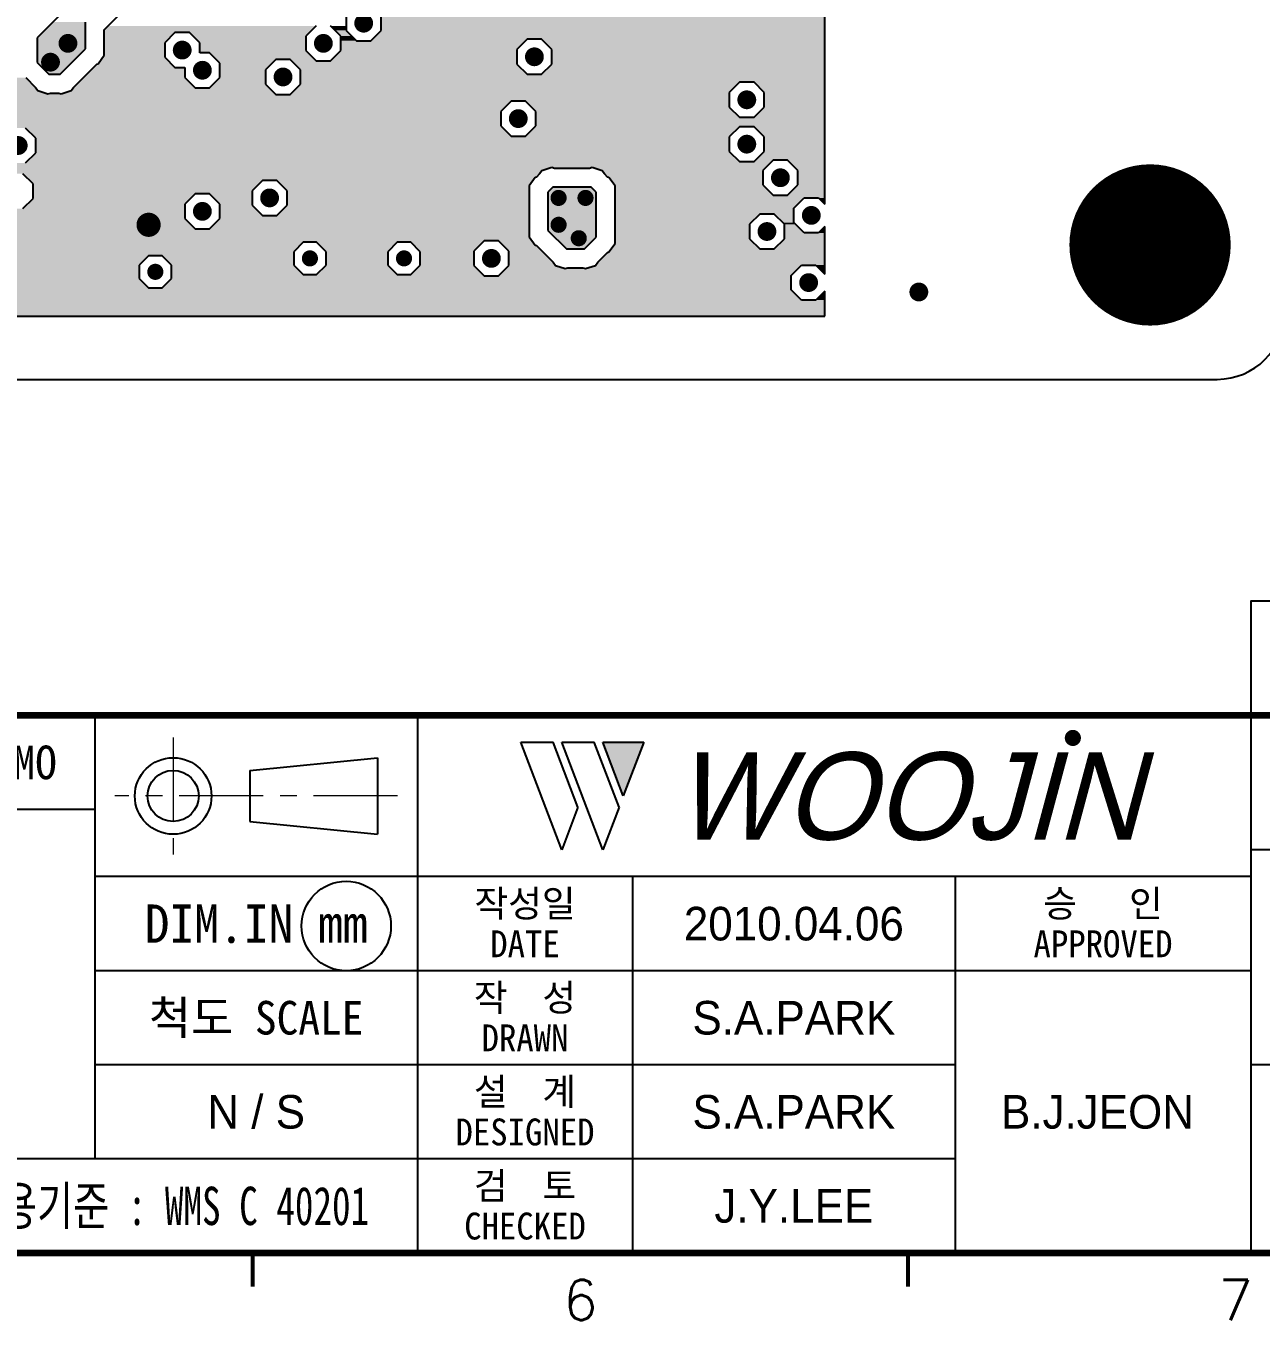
# Model space of a CAD drawing. Extents: x 295 to 953, y 10 to 290.
# Drawn here: x 718.8 to 810.7, y 10 to 106.3 of the extents above; entities that cross this region are included whole.
import ezdxf
from ezdxf.enums import TextEntityAlignment as Align

# ---------------------------------------------------------------- set-up
doc = ezdxf.new("R2010")
doc.units = 0
doc.header["$LTSCALE"] = 5
doc.header["$MEASUREMENT"] = 0
doc.linetypes.add('CENTER', pattern=[2, 1.25, -0.25, 0.25, -0.25])
doc.layers.get('0').update_dxf_attribs({"linetype": 'CONTINUOUS', "lineweight": 25})
for name, color, linetype in [('18_VCC_GBR', 5, 'CONTINUOUS'), ('SHEET', 3, 'CONTINUOUS'), ('문자', 4, 'CONTINUOUS'), ('테두리', 3, 'CONTINUOUS')]:
    doc.layers.add(name, color=color, linetype=linetype)
doc.layers.add('2', color=2, linetype='CENTER', lineweight=13)
doc.styles.add('MARK', font='ARLRDBD.TTF')
doc.styles.get("Standard").update_dxf_attribs({"font": 'simplex.shx'})
doc.styles.add('굴림', font='')
doc.styles.add('굴림체', font='')
doc.styles.get('굴림').set_extended_font_data('Gulim')
doc.styles.get('굴림체').set_extended_font_data('GulimChe')

# ---------------------------------------------------------------- blocks, each defined once
blk = doc.blocks.new('B')
at = {"layer": '문자'}
blk.add_hatch(color=256, dxfattribs=at).paths.add_polyline_path([(13.786, 10), (15.313, 6), (16.84, 10)])
at = {"color": 4, "const_width": 0.6}
blk.add_lwpolyline([(48.457, 10.317, 1), (49.057, 10.317, 1)], format="xyb", close=True, dxfattribs=at)
at = {"layer": '문자'}
for p, q in [((10.732, 2), (7.678, 10)), ((7.678, 10), (10.094, 10)), ((11.94, 5.164), (10.094, 10)), ((10.732, 10), (13.148, 10)), ((13.786, 2), (10.732, 10)), ((14.994, 5.164), (13.148, 10)), ((13.786, 10), (16.84, 10)), ((15.313, 6), (13.786, 10)), ((16.84, 10), (15.313, 6)), ((11.94, 5.164), (10.732, 2)), ((14.994, 5.164), (13.786, 2))]:
    blk.add_line(p, q, dxfattribs=at)
at = {"layer": '문자', "style": 'MARK', "oblique": 15}
blk.add_text('WOOJIN', height=6.5, dxfattribs=at).set_placement((36.398, 6), align=Align.MIDDLE_CENTER)
blk = doc.blocks.new('C')
at = {"layer": '2'}
for p, q in [((252.825, 53.35), (252.825, 44.65)), ((269.525, 49), (248.475, 49))]:
    blk.add_line(p, q, dxfattribs=at)
at = {"layer": 'SHEET'}
for p, q in [((247, 55), (247, 22)), ((271, 55), (271, 15)), ((271, 55), (271, 15)), ((333, 55), (333, 15)), ((247, 48), (227, 48)), ((405, 45), (333, 45)), ((333, 43), (247, 43)), ((287, 43), (287, 15)), ((311, 43), (311, 15)), ((333, 36), (247, 36)), ((311, 29), (247, 29)), ((405, 29), (333, 29)), ((311, 22), (227, 22))]:
    blk.add_line(p, q, dxfattribs=at)
at = {"layer": 'SHEET', "color": 4}
for p, q in [((258.525, 50.9), (268.025, 51.85)), ((268.025, 51.85), (268.025, 46.15)), ((258.525, 50.9), (258.525, 47.1)), ((258.525, 47.1), (268.025, 46.15))]:
    blk.add_line(p, q, dxfattribs=at)
at = {"layer": 'SHEET'}
blk.add_lwpolyline([(333, 55), (380.186, 55), (380.186, 63.489), (333, 63.489)], close=True, dxfattribs=at)
at = {"layer": 'SHEET', "color": 4}
for radius in [2.85, 1.9]:
    blk.add_circle((252.825, 49), radius, dxfattribs=at)
at = {"layer": 'SHEET'}
blk.add_circle((265.704, 39.325), 3.325, dxfattribs=at)
at = {"layer": '테두리'}
for points, const_width in [([(15, 285), (15, 15), (405, 15), (405, 285), (15, 285)], 0.5), ([(15, 55), (405, 55)], 0.5), ([(258.75, 12.5), (258.75, 15)], 0.3), ([(307.5, 12.5), (307.5, 15)], 0.3)]:
    blk.add_lwpolyline(points, dxfattribs=dict(at, const_width=const_width))
blk.add_blockref('B', (271, 43))
at = {"layer": '문자', "style": '굴림체'}
for s, height, p in [('설계 MEMO', 2.5, (237, 51.5)), ('작성일', 2, (279, 41)), ('승   인', 2, (322, 41)), ('DIM.IN mm', 2.85, (259, 39.5)), ('DATE', 2, (279, 38)), ('APPROVED', 2, (322, 38)), ('작  성', 2, (279, 34)), ('척도 SCALE', 2.5, (259, 32.5)), ('DRAWN', 2, (279, 31)), ('설  계', 2, (279, 27)), ('DESIGNED', 2, (279, 24)), ('검  토', 2, (279, 20)), ('CHECKED', 2, (279, 17))]:
    blk.add_text(s, height=height, dxfattribs=at).set_placement(p, align=Align.MIDDLE_CENTER)
at = {"layer": '문자', "style": '굴림체', "width": 0.75}
blk.add_text('공차 적용기준 : WMS C 40201', height=2.85, dxfattribs=at).set_placement((249, 18.5), align=Align.MIDDLE_CENTER)
at = {"layer": '문자'}
for s, p in [('6', (283.125, 11.5)), ('7', (331.875, 11.5))]:
    blk.add_text(s, height=3, dxfattribs=at).set_placement(p, align=Align.MIDDLE)

msp = doc.modelspace()

# ---------------------------------------------------------------- linework, layer by layer
for points, const_width in [([(743.628, 106.5, 1), (744.328, 106.5, 1)], 0.7), ([(721.628, 105, 1), (722.328, 105, 1)], 0.7), ([(730.128, 104.5, 1), (730.828, 104.5, 1)], 0.7), ([(740.628, 105, 1), (741.328, 105, 1)], 0.7), ([(720.328, 103.6, 1), (721.028, 103.6, 1)], 0.7), ([(756.328, 104, 1), (757.028, 104, 1)], 0.7), ([(731.628, 103, 1), (732.328, 103, 1)], 0.7), ([(737.628, 102.5, 1), (738.328, 102.5, 1)], 0.7), ([(772.128, 100.8, 1), (772.828, 100.8, 1)], 0.7), ([(755.128, 99.4, 1), (755.828, 99.4, 1)], 0.7), ([(717.928, 97.4, 1), (718.628, 97.4, 1)], 0.7), ([(772.128, 97.5, 1), (772.828, 97.5, 1)], 0.7), ([(774.628, 95, 1), (775.328, 95, 1)], 0.7), ([(799.478, 90, 1), (805.478, 90, 1)], 6), ([(736.628, 93.5, 1), (737.328, 93.5, 1)], 0.7), ([(758.178, 93.5, 1), (758.778, 93.5, 1)], 0.6), ([(760.178, 93.5, 1), (760.778, 93.5, 1)], 0.6), ([(731.628, 92.5, 1), (732.328, 92.5, 1)], 0.7), ([(776.928, 92.2, 1), (777.628, 92.2, 1)], 0.7), ([(727.528, 91.5, 1), (728.428, 91.5, 1)], 0.9), ([(758.178, 91.5, 1), (758.778, 91.5, 1)], 0.6), ([(773.628, 91, 1), (774.328, 91, 1)], 0.7), ([(759.678, 90.5, 1), (760.278, 90.5, 1)], 0.6), ([(739.678, 89, 1), (740.278, 89, 1)], 0.6), ([(746.678, 89, 1), (747.278, 89, 1)], 0.6), ([(753.128, 89, 1), (753.828, 89, 1)], 0.7), ([(728.178, 88, 1), (728.778, 88, 1)], 0.6), ([(776.728, 87.2, 1), (777.428, 87.2, 1)], 0.7), ([(784.928, 86.5, 1), (785.628, 86.5, 1)], 0.7)]:
    msp.add_lwpolyline(points, format="xyb", close=True, dxfattribs=dict(const_width=const_width))
at = {"layer": '18_VCC_GBR', "color": 7}
for p, q in [((727.678, 113.418), (719.678, 105.418)), ((724.678, 106.002), (730.124, 111.448)), ((778.278, 93.038), (778.278, 108.562)), ((742.678, 107.038), (742.678, 105.962)), ((745.278, 105.962), (745.278, 107.038)), ((723.278, 104.582), (723.278, 106.582)), ((724.678, 104.11), (724.678, 106.002)), ((740.44, 106.3), (739.678, 105.538)), ((742.278, 105.538), (741.516, 106.3)), ((742.678, 105.962), (743.44, 105.2)), ((744.516, 105.2), (745.278, 105.962)), ((719.678, 105.418), (719.678, 103.582)), ((729.94, 105.8), (729.178, 105.038)), ((729.178, 105.038), (729.178, 103.962)), ((731.016, 105.8), (729.94, 105.8)), ((731.778, 105.038), (731.016, 105.8)), ((731.778, 104.3), (731.778, 105.038)), ((739.678, 105.538), (739.678, 104.462)), ((742.278, 104.462), (742.278, 105.538)), ((743.44, 105.2), (744.516, 105.2)), ((756.14, 105.3), (755.378, 104.538)), ((757.216, 105.3), (756.14, 105.3)), ((757.978, 104.538), (757.216, 105.3)), ((721.396, 102.7), (723.278, 104.582)), ((724.22, 103.48), (724.678, 104.11)), ((732.516, 104.3), (731.778, 104.3)), ((733.278, 103.538), (732.516, 104.3)), ((739.678, 104.462), (740.44, 103.7)), ((741.516, 103.7), (742.278, 104.462)), ((755.378, 104.538), (755.378, 103.462)), ((757.978, 103.462), (757.978, 104.538)), ((719.678, 103.582), (720.56, 102.7)), ((722.392, 101.718), (724.124, 103.448)), ((724.124, 103.448), (724.22, 103.48)), ((729.178, 103.962), (729.94, 103.2)), ((729.94, 103.2), (730.678, 103.2)), ((730.678, 103.2), (730.678, 102.462)), ((733.278, 102.462), (733.278, 103.538)), ((737.44, 103.8), (736.678, 103.038)), ((738.516, 103.8), (737.44, 103.8)), ((739.278, 103.038), (738.516, 103.8)), ((740.44, 103.7), (741.516, 103.7)), ((755.378, 103.462), (756.14, 102.7)), ((757.216, 102.7), (757.978, 103.462)), ((718.834, 102.448), (719.564, 101.718)), ((720.56, 102.7), (721.396, 102.7)), ((730.678, 102.462), (731.44, 101.7)), ((732.516, 101.7), (733.278, 102.462)), ((736.678, 103.038), (736.678, 101.962)), ((739.278, 101.962), (739.278, 103.038)), ((756.14, 102.7), (757.216, 102.7)), ((771.94, 102.1), (771.178, 101.338)), ((773.016, 102.1), (771.94, 102.1)), ((773.778, 101.338), (773.016, 102.1)), ((719.564, 101.718), (719.736, 101.48)), ((719.736, 101.48), (720.478, 101.238)), ((720.478, 101.238), (720.668, 101.3)), ((720.668, 101.3), (721.288, 101.3)), ((721.288, 101.3), (721.478, 101.238)), ((721.478, 101.238), (722.22, 101.48)), ((722.22, 101.48), (722.392, 101.718)), ((731.44, 101.7), (732.516, 101.7)), ((736.678, 101.962), (737.44, 101.2)), ((737.44, 101.2), (738.516, 101.2)), ((738.516, 101.2), (739.278, 101.962)), ((771.178, 101.338), (771.178, 100.262)), ((773.778, 100.262), (773.778, 101.338)), ((754.94, 100.7), (754.178, 99.938)), ((756.016, 100.7), (754.94, 100.7)), ((756.778, 99.938), (756.016, 100.7)), ((771.178, 100.262), (771.94, 99.5)), ((773.016, 99.5), (773.778, 100.262)), ((754.178, 99.938), (754.178, 98.862)), ((756.778, 98.862), (756.778, 99.938)), ((771.94, 99.5), (773.016, 99.5)), ((719.578, 97.938), (718.816, 98.7)), ((754.178, 98.862), (754.94, 98.1)), ((756.016, 98.1), (756.778, 98.862)), ((771.94, 98.8), (771.178, 98.038)), ((773.016, 98.8), (771.94, 98.8)), ((773.778, 98.038), (773.016, 98.8)), ((719.578, 96.862), (719.578, 97.938)), ((754.94, 98.1), (756.016, 98.1)), ((771.178, 98.038), (771.178, 96.962)), ((773.778, 96.962), (773.778, 98.038)), ((718.816, 96.1), (719.578, 96.862)), ((771.178, 96.962), (771.94, 96.2)), ((773.016, 96.2), (773.778, 96.962)), ((774.44, 96.3), (773.678, 95.538)), ((775.516, 96.3), (774.44, 96.3)), ((776.278, 95.538), (775.516, 96.3)), ((757.236, 95.52), (757.064, 95.282)), ((757.978, 95.762), (757.236, 95.52)), ((758.168, 95.7), (757.978, 95.762)), ((760.788, 95.7), (758.168, 95.7)), ((760.978, 95.762), (760.788, 95.7)), ((761.72, 95.52), (760.978, 95.762)), ((761.894, 95.282), (761.72, 95.52)), ((771.94, 96.2), (773.016, 96.2)), ((773.678, 95.538), (773.678, 94.462)), ((776.278, 94.462), (776.278, 95.538)), ((719.378, 94.538), (718.616, 95.3)), ((719.378, 93.462), (719.378, 94.538)), ((736.44, 94.8), (735.678, 94.038)), ((737.516, 94.8), (736.44, 94.8)), ((738.278, 94.038), (737.516, 94.8)), ((756.736, 95.02), (756.278, 94.39)), ((756.278, 94.39), (756.278, 90.61)), ((756.834, 95.052), (756.736, 95.02)), ((757.064, 95.282), (756.834, 95.052)), ((762.124, 95.052), (761.894, 95.282)), ((762.22, 95.02), (762.124, 95.052)), ((762.678, 94.39), (762.22, 95.02)), ((762.678, 90.11), (762.678, 94.39)), ((773.678, 94.462), (774.44, 93.7)), ((775.516, 93.7), (776.278, 94.462)), ((718.616, 92.7), (719.378, 93.462)), ((731.44, 93.8), (730.678, 93.038)), ((732.516, 93.8), (731.44, 93.8)), ((733.278, 93.038), (732.516, 93.8)), ((735.678, 94.038), (735.678, 92.962)), ((738.278, 92.962), (738.278, 94.038)), ((758.06, 94.3), (757.678, 93.918)), ((757.678, 93.918), (757.678, 91.082)), ((760.896, 94.3), (758.06, 94.3)), ((761.278, 93.918), (760.896, 94.3)), ((761.278, 90.582), (761.278, 93.918)), ((774.44, 93.7), (775.516, 93.7)), ((775.978, 92.738), (776.74, 93.5)), ((776.74, 93.5), (777.816, 93.5)), ((777.816, 93.5), (778.278, 93.038)), ((730.678, 93.038), (730.678, 91.962)), ((733.278, 91.962), (733.278, 93.038)), ((735.678, 92.962), (736.44, 92.2)), ((737.516, 92.2), (738.278, 92.962)), ((775.978, 91.662), (775.978, 92.738)), ((730.678, 91.962), (731.44, 91.2)), ((732.516, 91.2), (733.278, 91.962)), ((736.44, 92.2), (737.516, 92.2)), ((773.44, 92.3), (772.678, 91.538)), ((772.678, 91.538), (772.678, 90.462)), ((774.516, 92.3), (773.44, 92.3)), ((775.278, 91.538), (774.516, 92.3)), ((775.278, 90.462), (775.278, 91.538)), ((776.74, 90.9), (775.978, 91.662)), ((731.44, 91.2), (732.516, 91.2)), ((756.278, 90.61), (756.736, 89.98)), ((757.678, 91.082), (759.06, 89.7)), ((760.396, 89.7), (761.278, 90.582)), ((777.816, 90.9), (776.74, 90.9)), ((778.278, 91.362), (777.816, 90.9)), ((778.278, 87.838), (778.278, 91.362)), ((739.48, 90.2), (738.778, 89.498)), ((740.476, 90.2), (739.48, 90.2)), ((741.178, 89.498), (740.476, 90.2)), ((746.48, 90.2), (745.778, 89.498)), ((747.476, 90.2), (746.48, 90.2)), ((748.178, 89.498), (747.476, 90.2)), ((752.94, 90.3), (752.178, 89.538)), ((754.016, 90.3), (752.94, 90.3)), ((754.778, 89.538), (754.016, 90.3)), ((756.736, 89.98), (756.834, 89.948)), ((756.834, 89.948), (758.064, 88.718)), ((759.06, 89.7), (760.396, 89.7)), ((762.22, 89.48), (762.678, 90.11)), ((772.678, 90.462), (773.44, 89.7)), ((773.44, 89.7), (774.516, 89.7)), ((774.516, 89.7), (775.278, 90.462)), ((727.98, 89.2), (727.278, 88.498)), ((728.976, 89.2), (727.98, 89.2)), ((729.678, 88.498), (728.976, 89.2)), ((738.778, 89.498), (738.778, 88.502)), ((741.178, 88.502), (741.178, 89.498)), ((745.778, 89.498), (745.778, 88.502)), ((748.178, 88.502), (748.178, 89.498)), ((752.178, 89.538), (752.178, 88.462)), ((754.778, 88.462), (754.778, 89.538)), ((758.064, 88.718), (758.236, 88.48)), ((761.22, 88.48), (761.392, 88.718)), ((761.392, 88.718), (762.124, 89.448)), ((762.124, 89.448), (762.22, 89.48)), ((727.278, 88.498), (727.278, 87.502)), ((729.678, 87.502), (729.678, 88.498)), ((738.778, 88.502), (739.48, 87.8)), ((739.48, 87.8), (740.476, 87.8)), ((740.476, 87.8), (741.178, 88.502)), ((745.778, 88.502), (746.48, 87.8)), ((746.48, 87.8), (747.476, 87.8)), ((747.476, 87.8), (748.178, 88.502)), ((752.178, 88.462), (752.94, 87.7)), ((752.94, 87.7), (754.016, 87.7)), ((754.016, 87.7), (754.778, 88.462)), ((758.236, 88.48), (758.978, 88.238)), ((758.978, 88.238), (759.168, 88.3)), ((759.168, 88.3), (760.288, 88.3)), ((760.288, 88.3), (760.478, 88.238)), ((760.478, 88.238), (761.22, 88.48)), ((775.778, 87.738), (776.54, 88.5)), ((775.778, 86.662), (775.778, 87.738)), ((776.54, 88.5), (777.616, 88.5)), ((777.616, 88.5), (778.278, 87.838)), ((727.278, 87.502), (727.98, 86.8)), ((727.98, 86.8), (728.976, 86.8)), ((728.976, 86.8), (729.678, 87.502)), ((776.54, 85.9), (775.778, 86.662)), ((777.616, 85.9), (776.54, 85.9)), ((778.278, 86.562), (777.616, 85.9)), ((778.278, 84.7), (778.278, 86.562)), ((574.56, 84.7), (778.278, 84.7)), ((557.478, 80), (807.478, 80))]:
    msp.add_line(p, q, dxfattribs=at)
msp.add_arc((807.478, 85), 5, 270, 0, dxfattribs=at)
for points in [[(745.278, 105.962), (745.278, 107.038), (778.278, 105.962), (778.278, 107.038)], [(719.678, 105.418), (720.842, 106.582), (723.278, 105.418), (723.278, 106.582)], [(724.678, 106.002), (724.976, 106.3), (740.142, 106.002), (740.44, 106.3)], [(724.678, 105.8), (724.678, 106.002), (739.94, 105.8), (740.142, 106.002)], [(724.976, 106.3), (724.976, 106.3), (740.44, 106.3), (741.516, 106.3)], [(741.854, 105.962), (741.516, 106.3), (742.678, 105.962), (742.678, 106.3)], [(742.278, 105.538), (741.854, 105.962), (743.102, 105.538), (742.678, 105.962)], [(744.616, 105.3), (745.278, 105.962), (778.278, 105.3), (778.278, 105.962)], [(719.678, 104.582), (719.678, 105.418), (723.278, 104.582), (723.278, 105.418)], [(724.678, 105.038), (724.678, 105.8), (729.178, 105.038), (729.94, 105.8)], [(724.678, 105.8), (724.678, 105.8), (729.94, 105.8), (731.016, 105.8)], [(724.678, 104.11), (724.678, 105.038), (729.178, 104.11), (729.178, 105.038)], [(731.278, 105.538), (731.016, 105.8), (739.678, 105.538), (739.94, 105.8)], [(731.778, 105.038), (731.278, 105.538), (739.678, 105.038), (739.678, 105.538)], [(731.778, 104.462), (731.778, 105.038), (739.678, 104.462), (739.678, 105.038)], [(742.278, 105.2), (742.278, 105.538), (743.44, 105.2), (743.102, 105.538)], [(742.278, 104.538), (742.278, 105.2), (755.378, 104.538), (756.04, 105.2)], [(744.516, 105.2), (744.616, 105.3), (756.04, 105.2), (756.14, 105.3)], [(744.616, 105.3), (744.616, 105.3), (756.14, 105.3), (757.216, 105.3)], [(757.978, 104.538), (757.216, 105.3), (778.278, 104.538), (778.278, 105.3)], [(719.678, 103.582), (719.678, 104.582), (722.278, 103.582), (723.278, 104.582)], [(724.57, 103.962), (724.678, 104.11), (729.178, 103.962), (729.178, 104.11)], [(731.778, 104.3), (731.778, 104.462), (739.84, 104.3), (739.678, 104.462)], [(733.016, 103.8), (732.516, 104.3), (740.34, 103.8), (739.84, 104.3)], [(741.516, 103.7), (742.278, 104.462), (755.378, 103.7), (755.378, 104.462)], [(742.278, 104.462), (742.278, 104.538), (755.378, 104.462), (755.378, 104.538)], [(757.978, 103.462), (757.978, 104.538), (778.277, 103.462), (778.278, 104.538)], [(720.56, 102.7), (719.678, 103.582), (721.396, 102.7), (722.278, 103.582)], [(723.136, 102.462), (723.875, 103.2), (730.678, 102.462), (730.678, 103.2)], [(723.875, 103.2), (724.124, 103.448), (729.94, 103.2), (729.692, 103.448)], [(723.875, 103.2), (723.875, 103.2), (730.678, 103.2), (729.94, 103.2)], [(724.124, 103.448), (724.22, 103.48), (729.692, 103.448), (729.66, 103.48)], [(724.22, 103.48), (724.57, 103.962), (729.66, 103.48), (729.178, 103.962)], [(733.278, 103.538), (733.016, 103.8), (737.178, 103.538), (737.44, 103.8)], [(733.016, 103.8), (733.016, 103.8), (737.44, 103.8), (738.516, 103.8)], [(733.278, 103.038), (733.278, 103.538), (736.678, 103.038), (737.178, 103.538)], [(738.616, 103.7), (738.516, 103.8), (740.44, 103.7), (740.34, 103.8)], [(738.854, 103.462), (738.616, 103.7), (755.378, 103.462), (755.378, 103.7)], [(738.616, 103.7), (738.616, 103.7), (740.476, 103.7), (740.44, 103.7)], [(739.278, 103.038), (738.854, 103.462), (755.8, 103.038), (755.378, 103.462)], [(757.216, 102.7), (757.978, 103.462), (778.277, 102.7), (778.277, 103.462)], [(699.778, 101.718), (699.778, 102.448), (719.564, 101.718), (718.834, 102.448)], [(722.392, 101.718), (723.136, 102.462), (731.422, 101.718), (730.678, 102.462)], [(732.778, 101.962), (733.278, 102.462), (736.678, 101.962), (736.678, 102.462)], [(733.278, 102.462), (733.278, 103.038), (736.678, 102.462), (736.678, 103.038)], [(739.278, 102.822), (739.278, 103.038), (756.016, 102.822), (755.8, 103.038)], [(739.278, 102.7), (739.278, 102.822), (756.14, 102.7), (756.016, 102.822)], [(739.278, 102.1), (739.278, 102.7), (778.277, 102.1), (778.277, 102.7)], [(739.278, 101.962), (739.278, 102.1), (771.802, 101.962), (771.94, 102.1)], [(739.278, 102.1), (739.278, 102.1), (771.94, 102.1), (773.016, 102.1)], [(773.778, 101.338), (773.016, 102.1), (778.277, 101.338), (778.277, 102.1)], [(699.016, 100.7), (699.516, 101.2), (771.178, 100.7), (771.178, 101.2)], [(699.516, 101.2), (699.554, 101.238), (737.44, 101.2), (737.402, 101.238)], [(699.516, 101.2), (699.516, 101.2), (737.516, 101.2), (737.44, 101.2)], [(699.554, 101.238), (699.778, 101.462), (720.478, 101.238), (719.791, 101.462)], [(699.778, 101.48), (699.778, 101.718), (719.736, 101.48), (719.564, 101.718)], [(699.778, 101.462), (699.778, 101.48), (719.791, 101.462), (719.736, 101.48)], [(720.478, 101.238), (720.668, 101.3), (721.478, 101.238), (721.288, 101.3)], [(721.478, 101.238), (722.22, 101.48), (737.402, 101.238), (737.16, 101.48)], [(722.22, 101.48), (722.379, 101.7), (737.16, 101.48), (736.94, 101.7)], [(722.379, 101.7), (722.392, 101.718), (731.44, 101.7), (731.422, 101.718)], [(722.379, 101.7), (722.379, 101.7), (732.516, 101.7), (731.44, 101.7)], [(732.516, 101.7), (732.778, 101.962), (736.94, 101.7), (736.678, 101.962)], [(738.516, 101.2), (738.654, 101.338), (771.178, 101.2), (771.178, 101.338)], [(738.654, 101.338), (739.278, 101.962), (771.178, 101.338), (771.802, 101.962)], [(773.778, 100.262), (773.778, 101.338), (778.277, 100.262), (778.277, 101.338)], [(691.154, 99.938), (691.678, 100.462), (754.178, 99.938), (754.702, 100.462)], [(691.678, 100.462), (691.678, 100.7), (754.702, 100.462), (754.94, 100.7)], [(691.678, 100.7), (691.678, 100.7), (754.94, 100.7), (756.016, 100.7)], [(756.454, 100.262), (756.016, 100.7), (771.178, 100.262), (771.178, 100.7)], [(756.778, 99.938), (756.454, 100.262), (771.502, 99.938), (771.178, 100.262)], [(773.016, 99.5), (773.778, 100.262), (778.277, 99.5), (778.277, 100.262)], [(668.678, 98.862), (669.278, 99.462), (754.178, 98.862), (754.178, 99.462)], [(669.278, 99.462), (669.278, 99.7), (754.178, 99.462), (754.178, 99.7)], [(690.916, 99.7), (691.154, 99.938), (754.178, 99.7), (754.178, 99.938)], [(756.778, 99.5), (756.778, 99.938), (771.94, 99.5), (771.502, 99.938)], [(756.778, 98.862), (756.778, 99.5), (778.277, 98.862), (778.277, 99.5)], [(756.778, 99.5), (756.778, 99.5), (773.016, 99.5), (771.94, 99.5)], [(668.516, 98.7), (668.678, 98.862), (754.34, 98.7), (754.178, 98.862)], [(719.416, 98.1), (718.816, 98.7), (754.94, 98.1), (754.34, 98.7)], [(756.016, 98.1), (756.716, 98.8), (771.24, 98.1), (771.94, 98.8)], [(756.716, 98.8), (756.778, 98.862), (778.277, 98.8), (778.277, 98.862)], [(756.716, 98.8), (756.716, 98.8), (771.94, 98.8), (773.016, 98.8)], [(773.778, 98.038), (773.016, 98.8), (778.277, 98.038), (778.277, 98.8)], [(719.478, 98.038), (719.416, 98.1), (771.178, 98.038), (771.24, 98.1)], [(719.578, 97.938), (719.478, 98.038), (771.178, 97.938), (771.178, 98.038)], [(719.578, 96.962), (719.578, 97.938), (771.178, 96.962), (771.178, 97.938)], [(773.778, 96.962), (773.778, 98.038), (778.277, 96.962), (778.277, 98.038)], [(718.916, 96.2), (719.578, 96.862), (771.94, 96.2), (771.278, 96.862)], [(719.578, 96.862), (719.578, 96.962), (771.278, 96.862), (771.178, 96.962)], [(773.116, 96.3), (773.778, 96.962), (778.277, 96.3), (778.277, 96.962)], [(773.116, 96.3), (773.116, 96.3), (774.44, 96.3), (775.516, 96.3)], [(776.278, 95.538), (775.516, 96.3), (778.277, 95.538), (778.277, 96.3)], [(712.578, 95.762), (712.578, 96.1), (773.902, 95.762), (774.24, 96.1)], [(712.578, 95.52), (712.578, 95.762), (757.236, 95.52), (757.978, 95.762)], [(712.578, 95.3), (712.578, 95.52), (757.077, 95.3), (757.236, 95.52)], [(718.816, 96.1), (718.916, 96.2), (774.24, 96.1), (774.34, 96.2)], [(758.168, 95.7), (757.978, 95.762), (760.788, 95.7), (760.978, 95.762)], [(761.664, 95.538), (760.978, 95.762), (773.678, 95.538), (773.902, 95.762)], [(761.72, 95.52), (761.664, 95.538), (773.678, 95.52), (773.678, 95.538)], [(761.894, 95.282), (761.72, 95.52), (773.678, 95.282), (773.678, 95.52)], [(773.016, 96.2), (773.116, 96.3), (774.34, 96.2), (774.44, 96.3)], [(776.278, 94.462), (776.278, 95.538), (778.277, 94.462), (778.277, 95.538)], [(718.634, 95.282), (718.616, 95.3), (757.064, 95.282), (757.077, 95.3)], [(718.864, 95.052), (718.634, 95.282), (756.834, 95.052), (757.064, 95.282)], [(718.896, 95.02), (718.864, 95.052), (756.736, 95.02), (756.834, 95.052)], [(719.116, 94.8), (718.896, 95.02), (756.576, 94.8), (756.736, 95.02)], [(719.378, 94.538), (719.116, 94.8), (736.178, 94.538), (736.44, 94.8)], [(719.116, 94.8), (719.116, 94.8), (736.44, 94.8), (737.516, 94.8)], [(719.378, 94.038), (719.378, 94.538), (735.678, 94.038), (736.178, 94.538)], [(737.926, 94.39), (737.516, 94.8), (756.278, 94.39), (756.576, 94.8)], [(738.278, 94.038), (737.926, 94.39), (756.278, 94.038), (756.278, 94.39)], [(762.124, 95.052), (761.894, 95.282), (773.678, 95.052), (773.678, 95.282)], [(762.22, 95.02), (762.124, 95.052), (773.678, 95.02), (773.678, 95.052)], [(762.625, 94.462), (762.22, 95.02), (773.678, 94.462), (773.678, 95.02)], [(762.678, 94.39), (762.625, 94.462), (773.75, 94.39), (773.678, 94.462)], [(762.678, 93.7), (762.678, 94.39), (774.44, 93.7), (773.75, 94.39)], [(775.516, 93.7), (776.278, 94.462), (778.277, 93.7), (778.277, 94.462)], [(718.954, 93.038), (719.378, 93.462), (730.678, 93.038), (731.102, 93.462)], [(719.378, 93.8), (719.378, 94.038), (735.678, 93.8), (735.678, 94.038)], [(719.378, 93.462), (719.378, 93.8), (731.102, 93.462), (731.44, 93.8)], [(719.378, 93.8), (719.378, 93.8), (731.44, 93.8), (732.516, 93.8)], [(733.278, 93.038), (732.516, 93.8), (735.678, 93.038), (735.678, 93.8)], [(738.278, 92.962), (738.278, 94.038), (756.278, 92.962), (756.278, 94.038)], [(757.678, 93.918), (758.06, 94.3), (761.278, 93.918), (760.896, 94.3)], [(757.678, 91.082), (757.678, 93.918), (761.278, 91.082), (761.278, 93.918)], [(758.06, 94.3), (758.06, 94.3), (760.896, 94.3), (758.06, 94.3)], [(762.678, 93.5), (762.678, 93.7), (778.277, 93.5), (778.277, 93.7)], [(762.678, 93.7), (762.678, 93.7), (774.516, 93.7), (774.44, 93.7)], [(762.678, 92.738), (762.678, 93.5), (775.978, 92.738), (776.74, 93.5)], [(762.678, 93.5), (762.678, 93.5), (776.74, 93.5), (777.816, 93.5)], [(778.277, 93.038), (777.816, 93.5), (778.277, 93.038), (778.277, 93.5)], [(713.778, 92.538), (713.616, 92.7), (730.678, 92.538), (730.678, 92.7)], [(713.778, 91.962), (713.778, 92.538), (730.678, 91.962), (730.678, 92.538)], [(718.616, 92.7), (718.954, 93.038), (730.678, 92.7), (730.678, 93.038)], [(733.278, 92.962), (733.278, 93.038), (735.678, 92.962), (735.678, 93.038)], [(733.278, 92.2), (733.278, 92.962), (736.44, 92.2), (735.678, 92.962)], [(737.516, 92.2), (738.278, 92.962), (756.278, 92.2), (756.278, 92.962)], [(762.678, 92.3), (762.678, 92.738), (775.978, 92.3), (775.978, 92.738)], [(713.778, 91.462), (713.778, 91.962), (731.178, 91.462), (730.678, 91.962)], [(732.516, 91.2), (733.278, 91.962), (756.278, 91.2), (756.278, 91.962)], [(733.278, 91.962), (733.278, 92.2), (756.278, 91.962), (756.278, 92.2)], [(762.678, 91.538), (762.678, 92.3), (772.678, 91.538), (773.44, 92.3)], [(762.678, 92.3), (762.678, 92.3), (773.44, 92.3), (774.516, 92.3)], [(762.678, 90.462), (762.678, 91.538), (772.678, 90.462), (772.678, 91.538)], [(775.154, 91.662), (774.516, 92.3), (775.978, 91.662), (775.978, 92.3)], [(775.278, 91.538), (775.154, 91.662), (776.102, 91.538), (775.978, 91.662)], [(775.278, 90.9), (775.278, 91.538), (776.74, 90.9), (776.102, 91.538)], [(680.178, 90.61), (680.178, 90.7), (756.278, 90.61), (756.278, 90.7)], [(680.178, 90.502), (680.178, 90.61), (756.356, 90.502), (756.278, 90.61)], [(713.016, 90.7), (713.516, 91.2), (756.278, 90.7), (756.278, 91.2)], [(713.516, 91.2), (713.778, 91.462), (731.44, 91.2), (731.178, 91.462)], [(758.178, 90.582), (757.678, 91.082), (761.278, 90.582), (761.278, 91.082)], [(759.06, 89.7), (758.178, 90.582), (760.396, 89.7), (761.278, 90.582)], [(775.278, 90.462), (775.278, 90.9), (778.278, 90.462), (778.278, 90.9)], [(777.816, 90.9), (778.278, 91.362), (778.278, 90.9), (778.278, 91.362)], [(679.884, 90.208), (679.976, 90.3), (752.848, 90.208), (752.94, 90.3)], [(679.976, 90.3), (680.178, 90.502), (756.503, 90.3), (756.356, 90.502)], [(679.976, 90.3), (679.976, 90.3), (752.94, 90.3), (754.016, 90.3)], [(695.524, 90.2), (695.516, 90.208), (752.84, 90.2), (752.848, 90.208)], [(695.924, 89.8), (695.524, 90.2), (739.08, 89.8), (739.48, 90.2)], [(695.524, 90.2), (695.524, 90.2), (739.48, 90.2), (740.476, 90.2)], [(704.318, 89.498), (704.016, 89.8), (738.778, 89.498), (739.08, 89.8)], [(741.178, 89.498), (740.476, 90.2), (745.778, 89.498), (746.48, 90.2)], [(740.476, 90.2), (740.476, 90.2), (746.48, 90.2), (747.476, 90.2)], [(748.138, 89.538), (747.476, 90.2), (752.178, 89.538), (752.84, 90.2)], [(754.336, 89.98), (754.016, 90.3), (756.736, 89.98), (756.503, 90.3)], [(754.368, 89.948), (754.336, 89.98), (756.834, 89.948), (756.736, 89.98)], [(754.778, 89.538), (754.368, 89.948), (757.244, 89.538), (756.834, 89.948)], [(762.22, 89.48), (762.379, 89.7), (778.277, 89.48), (778.277, 89.7)], [(762.379, 89.7), (762.678, 90.11), (773.44, 89.7), (773.03, 90.11)], [(762.678, 90.11), (762.678, 90.462), (773.03, 90.11), (772.678, 90.462)], [(774.516, 89.7), (775.278, 90.462), (778.277, 89.7), (778.278, 90.462)], [(704.616, 89.2), (704.318, 89.498), (738.778, 89.2), (738.778, 89.498)], [(704.778, 89.038), (704.616, 89.2), (727.818, 89.038), (727.98, 89.2)], [(704.616, 89.2), (704.616, 89.2), (727.98, 89.2), (728.976, 89.2)], [(704.778, 88.498), (704.778, 89.038), (727.278, 88.498), (727.818, 89.038)], [(729.674, 88.502), (728.976, 89.2), (738.778, 88.502), (738.778, 89.2)], [(741.178, 88.502), (741.178, 89.498), (745.778, 88.502), (745.778, 89.498)], [(748.178, 89.498), (748.138, 89.538), (752.178, 89.498), (752.178, 89.538)], [(748.178, 88.502), (748.178, 89.498), (752.178, 88.502), (752.178, 89.498)], [(754.778, 88.718), (754.778, 89.538), (758.064, 88.718), (757.244, 89.538)], [(754.778, 88.48), (754.778, 88.718), (758.236, 88.48), (758.064, 88.718)], [(761.234, 88.5), (761.392, 88.718), (778.277, 88.5), (778.277, 88.718)], [(761.392, 88.718), (762.124, 89.448), (778.277, 88.718), (778.277, 89.448)], [(762.124, 89.448), (762.22, 89.48), (778.277, 89.448), (778.277, 89.48)], [(704.616, 87.8), (704.778, 87.962), (727.278, 87.8), (727.278, 87.962)], [(704.778, 87.962), (704.778, 88.498), (727.278, 87.962), (727.278, 88.498)], [(716.314, 87.502), (716.016, 87.8), (727.278, 87.502), (727.278, 87.8)], [(729.678, 88.498), (729.674, 88.502), (738.782, 88.498), (738.778, 88.502)], [(729.678, 87.8), (729.678, 88.498), (739.48, 87.8), (738.782, 88.498)], [(729.678, 87.7), (729.678, 87.8), (752.94, 87.7), (752.84, 87.8)], [(729.678, 87.502), (729.678, 87.7), (775.778, 87.502), (775.778, 87.7)], [(740.476, 87.8), (741.178, 88.502), (746.48, 87.8), (745.778, 88.502)], [(747.476, 87.8), (748.138, 88.462), (752.84, 87.8), (752.178, 88.462)], [(748.138, 88.462), (748.178, 88.502), (752.178, 88.462), (752.178, 88.502)], [(754.016, 87.7), (754.054, 87.738), (775.778, 87.7), (775.778, 87.738)], [(754.054, 87.738), (754.554, 88.238), (775.778, 87.738), (776.278, 88.238)], [(754.554, 88.238), (754.778, 88.462), (758.978, 88.238), (758.291, 88.462)], [(754.778, 88.462), (754.778, 88.48), (758.291, 88.462), (758.236, 88.48)], [(758.978, 88.238), (759.168, 88.3), (760.478, 88.238), (760.288, 88.3)], [(760.478, 88.238), (761.22, 88.48), (776.278, 88.238), (776.52, 88.48)], [(761.22, 88.48), (761.234, 88.5), (776.52, 88.48), (776.54, 88.5)], [(761.234, 88.5), (761.234, 88.5), (776.54, 88.5), (777.616, 88.5)], [(778.277, 87.838), (777.616, 88.5), (778.277, 87.838), (778.277, 88.5)], [(716.778, 87.038), (716.314, 87.502), (727.742, 87.038), (727.278, 87.502)], [(716.778, 86.8), (716.778, 87.038), (727.98, 86.8), (727.742, 87.038)], [(716.778, 86.662), (716.778, 86.8), (775.778, 86.662), (775.778, 86.8)], [(728.976, 86.8), (729.678, 87.502), (775.778, 86.8), (775.778, 87.502)], [(716.016, 85.2), (716.716, 85.9), (778.277, 85.2), (778.278, 85.9)], [(716.716, 85.9), (716.778, 85.962), (776.54, 85.9), (776.478, 85.962)], [(716.778, 85.962), (716.778, 86.662), (776.478, 85.962), (775.778, 86.662)], [(777.616, 85.9), (778.278, 86.562), (778.278, 85.9), (778.278, 86.562)], [(574.56, 84.7), (574.06, 85.2), (778.277, 84.7), (778.277, 85.2)]]:
    msp.add_solid(points, dxfattribs=at)

# ---------------------------------------------------------------- block references
msp.add_blockref('C', (476.978, 0))

# ---------------------------------------------------------------- texts
at = {"color": 4, "style": '굴림'}
for s, p in [('2010.04.06', (775.978, 39.5)), ('S.A.PARK', (775.978, 32.5)), ('S.A.PARK', (775.978, 25.5)), ('B.J.JEON', (798.568, 25.5)), ('J.Y.LEE', (775.978, 18.5))]:
    msp.add_text(s, height=2.5, dxfattribs=at).set_placement(p, align=Align.MIDDLE_CENTER)
at = {"layer": '문자', "style": '굴림'}
msp.add_text('N / S', height=2.5, dxfattribs=at).set_placement((735.978, 25.5), align=Align.MIDDLE_CENTER)

doc.saveas('drawing.dxf')
